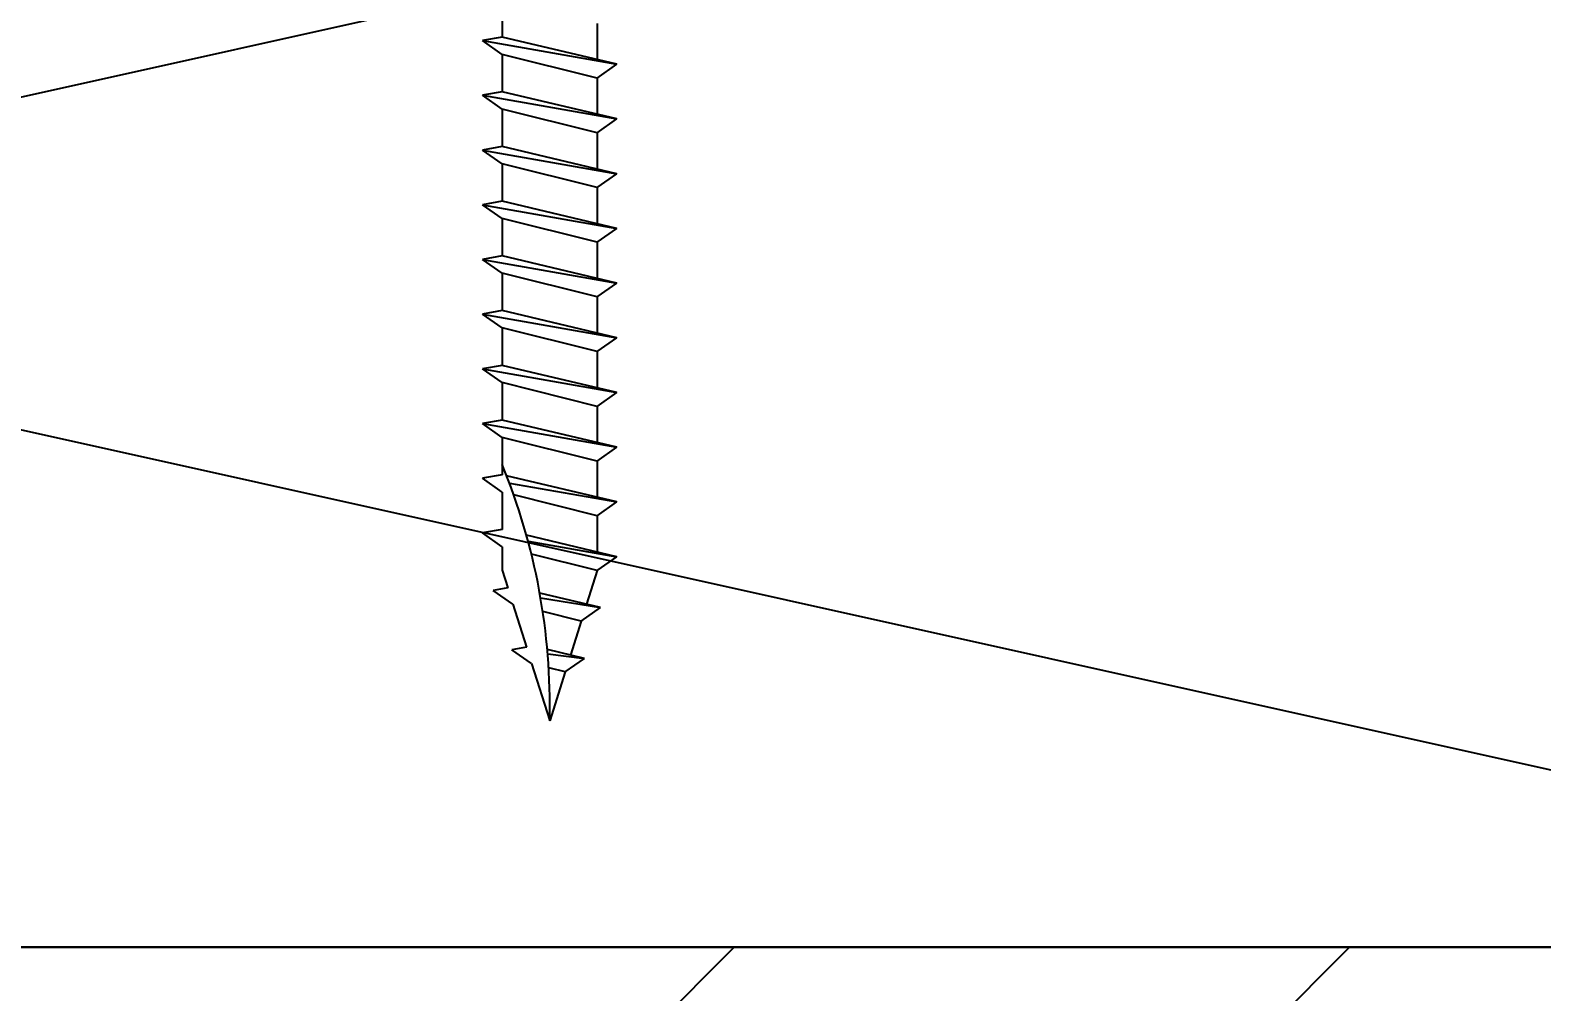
# Model space of a CAD drawing. Header units: inches. Extents: x -2661 to 42767, y -1222 to 9099.
# Drawn here: x 732.144 to 734.908, y 2523.049 to 2524.806 of the extents above; entities that cross this region are included whole.
import ezdxf
from ezdxf import colors
from ezdxf.entities.mleader import LeaderData, LeaderLine
from ezdxf.math import Vec2, Vec3

# ---------------------------------------------------------------- set-up
doc = ezdxf.new("R2010")
doc.units = ezdxf.units.IN
doc.header["$LTSCALE"] = 12
doc.header["$MEASUREMENT"] = 0
for name, color, linetype in [('S-ANNO-NOTE', 4, 'CONTINUOUS'), ('S-SIMPSON', 2, 'CONTINUOUS'), ('S-STEEL', 4, 'CONTINUOUS'), ('S-WOOD', 3, 'CONTINUOUS')]:
    doc.layers.add(name, color=color, linetype=linetype)
doc.layers.add('S-HATCH1', color=1, linetype='CONTINUOUS', transparency=0.5)
doc.styles.add('Arial', font='arial.ttf', dxfattribs={"width": 0.85})

# ---------------------------------------------------------------- blocks, each defined once
blk = doc.blocks.new('W18x106')
at = {"layer": 'S-HATCH1'}
h = blk.add_hatch(dxfattribs=at)
h.set_pattern_fill('STEEL', color=256, scale=18, style=0)
h.set_pattern_definition([(45, (-271.7385, -309.6213), (-1.59099, 1.59099), []), (45, (-271.7385, -308.4963), (-1.59099, 1.59099), [])])
edge = h.paths.add_edge_path()
edge.add_line((5.625, -9.375), (5.625, -8.4375))
edge.add_line((5.625, -8.4375), (1.15625, -8.4375))
edge.add_arc((1.15625, -7.5625), 0.875, 180, 270, ccw=False)
edge.add_line((0.28125, -7.5625), (0.28125, 7.5625))
edge.add_arc((1.15625, 7.5625), 0.875, 90, 180, ccw=False)
edge.add_line((1.15625, 8.4375), (5.625, 8.4375))
edge.add_line((5.625, 8.4375), (5.625, 9.375))
edge.add_line((5.625, 9.375), (-5.625, 9.375))
edge.add_line((-5.625, 9.375), (-5.625, 8.4375))
edge.add_line((-5.625, 8.4375), (-1.15625, 8.4375))
edge.add_arc((-1.15625, 7.5625), 0.875, 0, 90, ccw=False)
edge.add_line((-0.28125, 7.5625), (-0.28125, -7.5625))
edge.add_arc((-1.15625, -7.5625), 0.875, -90, 0, ccw=False)
edge.add_line((-1.15625, -8.4375), (-5.625, -8.4375))
edge.add_line((-5.625, -8.4375), (-5.625, -9.375))
edge.add_line((-5.625, -9.375), (5.625, -9.375))
at = {"layer": 'S-STEEL'}
blk.add_lwpolyline([(5.625, -9.375), (5.625, -8.4375), (1.15625, -8.4375, -0.4142136), (0.28125, -7.5625), (0.28125, 7.5625, -0.4142136), (1.15625, 8.4375), (5.625, 8.4375), (5.625, 9.375), (-5.625, 9.375), (-5.625, 8.4375), (-1.15625, 8.4375, -0.4142136), (-0.28125, 7.5625), (-0.28125, -7.5625, -0.4142136), (-1.15625, -8.4375), (-5.625, -8.4375), (-5.625, -9.375)], format="xyb", close=True, dxfattribs=at)
blk = doc.blocks.new('SIP SCREW_Shorter')
at = {"layer": 'S-SIMPSON', "color": 1}
for p, q in [((-0.087, -11.2679), (-0.087, -11.3363)), ((-0.087, -11.2679), (-0.087, -11.3363)), ((-0.087, -11.2679), (-0.087, -11.3363)), ((-0.087, -11.2679), (-0.087, -11.3363)), ((0.087, -11.3112), (0.087, -11.3775)), ((0.087, -11.3112), (0.087, -11.3775)), ((0.087, -11.3112), (0.087, -11.3775)), ((0.087, -11.3112), (0.087, -11.3775)), ((-0.087, -11.3363), (-0.123, -11.3427)), ((-0.087, -11.3363), (-0.123, -11.3427)), ((-0.087, -11.3363), (-0.123, -11.3427)), ((-0.087, -11.3363), (-0.123, -11.3427)), ((-0.123, -11.3427), (0.123, -11.386)), ((-0.123, -11.3427), (0.123, -11.386)), ((-0.123, -11.3427), (0.123, -11.386)), ((-0.123, -11.3427), (0.123, -11.386)), ((-0.087, -11.3679), (-0.123, -11.3427)), ((-0.087, -11.3679), (-0.123, -11.3427)), ((-0.087, -11.3679), (-0.123, -11.3427)), ((-0.087, -11.3679), (-0.123, -11.3427)), ((0.123, -11.386), (-0.087, -11.3363)), ((0.123, -11.386), (-0.087, -11.3363)), ((0.123, -11.386), (-0.087, -11.3363)), ((0.123, -11.386), (-0.087, -11.3363)), ((-0.087, -11.3679), (-0.087, -11.4363)), ((-0.087, -11.3679), (-0.087, -11.4363)), ((-0.087, -11.3679), (-0.087, -11.4363)), ((-0.087, -11.3679), (-0.087, -11.4363)), ((-0.087, -11.3679), (-0.087, -11.4363)), ((-0.087, -11.3679), (-0.087, -11.4363)), ((0.087, -11.4112), (-0.087, -11.3679)), ((0.087, -11.4112), (-0.087, -11.3679)), ((0.087, -11.4112), (-0.087, -11.3679)), ((0.087, -11.4112), (-0.087, -11.3679)), ((0.087, -11.4112), (0.123, -11.386)), ((0.087, -11.4112), (0.123, -11.386)), ((0.087, -11.4112), (0.123, -11.386)), ((0.087, -11.4112), (0.123, -11.386)), ((0.087, -11.4112), (0.087, -11.4775)), ((0.087, -11.4112), (0.087, -11.4775)), ((0.087, -11.4112), (0.087, -11.4775)), ((0.087, -11.4112), (0.087, -11.4775)), ((0.087, -11.4112), (0.087, -11.4775)), ((0.087, -11.4112), (0.087, -11.4775)), ((-0.087, -11.4363), (-0.123, -11.4427)), ((-0.087, -11.4363), (-0.123, -11.4427)), ((-0.087, -11.4363), (-0.123, -11.4427)), ((-0.087, -11.4363), (-0.123, -11.4427)), ((0.123, -11.486), (-0.087, -11.4363)), ((0.123, -11.486), (-0.087, -11.4363)), ((0.123, -11.486), (-0.087, -11.4363)), ((0.123, -11.486), (-0.087, -11.4363)), ((-0.123, -11.4427), (0.123, -11.486)), ((-0.123, -11.4427), (0.123, -11.486)), ((-0.123, -11.4427), (0.123, -11.486)), ((-0.123, -11.4427), (0.123, -11.486)), ((-0.087, -11.4679), (-0.123, -11.4427)), ((-0.087, -11.4679), (-0.123, -11.4427)), ((-0.087, -11.4679), (-0.123, -11.4427)), ((-0.087, -11.4679), (-0.123, -11.4427)), ((0.087, -11.5112), (-0.087, -11.4679)), ((0.087, -11.5112), (-0.087, -11.4679)), ((0.087, -11.5112), (-0.087, -11.4679)), ((0.087, -11.5112), (-0.087, -11.4679)), ((-0.087, -11.4679), (-0.087, -11.5363)), ((-0.087, -11.4679), (-0.087, -11.5363)), ((-0.087, -11.4679), (-0.087, -11.5363)), ((-0.087, -11.4679), (-0.087, -11.5363)), ((0.087, -11.5112), (0.123, -11.486)), ((0.087, -11.5112), (0.123, -11.486)), ((0.087, -11.5112), (0.123, -11.486)), ((0.087, -11.5112), (0.123, -11.486)), ((0.087, -11.5112), (0.087, -11.5775)), ((0.087, -11.5112), (0.087, -11.5775)), ((0.087, -11.5112), (0.087, -11.5775)), ((0.087, -11.5112), (0.087, -11.5775)), ((-0.087, -11.5363), (-0.123, -11.5427)), ((-0.087, -11.5363), (-0.123, -11.5427)), ((-0.087, -11.5363), (-0.123, -11.5427)), ((-0.087, -11.5363), (-0.123, -11.5427)), ((-0.123, -11.5427), (0.123, -11.586)), ((-0.123, -11.5427), (0.123, -11.586)), ((-0.123, -11.5427), (0.123, -11.586)), ((-0.123, -11.5427), (0.123, -11.586)), ((-0.087, -11.5679), (-0.123, -11.5427)), ((-0.087, -11.5679), (-0.123, -11.5427)), ((-0.087, -11.5679), (-0.123, -11.5427)), ((-0.087, -11.5679), (-0.123, -11.5427)), ((0.123, -11.586), (-0.087, -11.5363)), ((0.123, -11.586), (-0.087, -11.5363)), ((0.123, -11.586), (-0.087, -11.5363)), ((0.123, -11.586), (-0.087, -11.5363)), ((0.087, -11.6112), (-0.087, -11.5679)), ((0.087, -11.6112), (-0.087, -11.5679)), ((0.087, -11.6112), (-0.087, -11.5679)), ((0.087, -11.6112), (-0.087, -11.5679)), ((-0.087, -11.5679), (-0.087, -11.6363)), ((0.087, -11.6112), (0.123, -11.586)), ((0.087, -11.6112), (0.123, -11.586)), ((0.087, -11.6112), (0.123, -11.586)), ((0.087, -11.6112), (0.123, -11.586)), ((0.087, -11.6112), (0.087, -11.6775)), ((-0.087, -11.6363), (-0.123, -11.6427)), ((-0.087, -11.6363), (-0.123, -11.6427)), ((-0.123, -11.6427), (0.123, -11.686)), ((-0.123, -11.6427), (0.123, -11.686)), ((-0.087, -11.6679), (-0.123, -11.6427)), ((-0.087, -11.6679), (-0.123, -11.6427)), ((0.123, -11.686), (-0.087, -11.6363)), ((0.123, -11.686), (-0.087, -11.6363)), ((0.087, -11.7112), (-0.087, -11.6679)), ((0.087, -11.7112), (-0.087, -11.6679)), ((-0.087, -11.6679), (-0.087, -11.7363)), ((-0.087, -11.6679), (-0.087, -11.7363)), ((0.087, -11.7112), (0.123, -11.686)), ((0.087, -11.7112), (0.123, -11.686)), ((0.087, -11.7112), (0.087, -11.7775)), ((0.087, -11.7112), (0.087, -11.7775)), ((-0.087, -11.7363), (-0.123, -11.7427)), ((-0.087, -11.7363), (-0.123, -11.7427)), ((-0.123, -11.7427), (0.123, -11.786)), ((-0.123, -11.7427), (0.123, -11.786)), ((-0.087, -11.7679), (-0.123, -11.7427)), ((-0.087, -11.7679), (-0.123, -11.7427)), ((0.123, -11.786), (-0.087, -11.7363)), ((0.123, -11.786), (-0.087, -11.7363)), ((0.087, -11.8112), (-0.087, -11.7679)), ((0.087, -11.8112), (-0.087, -11.7679)), ((-0.087, -11.7679), (-0.087, -11.8363)), ((0.087, -11.8112), (0.123, -11.786)), ((0.087, -11.8112), (0.123, -11.786)), ((0.087, -11.8112), (0.087, -11.8775)), ((-0.087, -11.8363), (-0.123, -11.8427)), ((-0.087, -11.8679), (-0.123, -11.8427)), ((-0.123, -11.8427), (0.123, -11.886)), ((0.123, -11.886), (-0.087, -11.8363)), ((0.087, -11.9112), (-0.087, -11.8679)), ((-0.087, -11.8679), (-0.087, -11.9363)), ((0.087, -11.9112), (0.123, -11.886)), ((0.087, -11.9112), (0.087, -11.9775)), ((-0.087, -11.9363), (-0.123, -11.9427)), ((0.123, -11.986), (-0.087, -11.9363)), ((-0.123, -11.9427), (0.123, -11.986)), ((-0.087, -11.9679), (-0.123, -11.9427)), ((0.087, -12.0112), (-0.087, -11.9679)), ((-0.087, -11.9679), (-0.087, -12.0363)), ((0.087, -12.0112), (0.123, -11.986)), ((0.087, -12.0112), (0.087, -12.0775)), ((-0.087, -12.0363), (-0.123, -12.0427)), ((-0.087, -12.0679), (-0.123, -12.0427)), ((-0.123, -12.0427), (0.123, -12.086)), ((0.123, -12.086), (-0.087, -12.0363)), ((0.087, -12.1112), (-0.087, -12.0679)), ((-0.087, -12.0679), (-0.087, -12.1363)), ((0.087, -12.1112), (0.123, -12.086)), ((0.087, -12.1112), (0.087, -12.1775)), ((-0.087, -12.1363), (-0.123, -12.1427)), ((-0.087, -12.1679), (-0.123, -12.1427)), ((0.123, -12.186), (-0.0787, -12.1383)), ((-0.0737, -12.1514), (0.123, -12.186)), ((-0.087, -12.1679), (-0.087, -12.2363)), ((0.087, -12.2112), (-0.0658, -12.1732)), ((0.087, -12.2112), (0.123, -12.186)), ((0.087, -12.2112), (0.087, -12.2775)), ((-0.087, -12.2363), (-0.123, -12.2427)), ((-0.087, -12.2679), (-0.123, -12.2427)), ((-0.087, -12.2679), (-0.087, -12.3104)), ((0.1227, -12.286), (-0.0425, -12.2469)), ((-0.0396, -12.2574), (0.1227, -12.286)), ((0.0867, -12.3112), (-0.0334, -12.2812)), ((0.0867, -12.3112), (0.1227, -12.286)), ((-0.087, -12.3104), (-0.0768, -12.3429)), ((0.0867, -12.3112), (0.0673, -12.3728)), ((-0.0768, -12.3429), (-0.1033, -12.3476)), ((-0.0673, -12.3728), (-0.1033, -12.3476)), ((0.0931, -12.379), (-0.0182, -12.3526)), ((-0.0673, -12.3728), (-0.0425, -12.4514)), ((-0.0166, -12.3614), (0.0931, -12.379)), ((0.0575, -12.4039), (0.0931, -12.379)), ((0.0575, -12.4039), (-0.0126, -12.3864)), ((0.0575, -12.4039), (0.038, -12.4659)), ((-0.0425, -12.4514), (-0.0691, -12.4561)), ((-0.0331, -12.4813), (-0.0691, -12.4561)), ((0.0635, -12.4719), (-0.0043, -12.4559)), ((-0.0036, -12.4637), (0.0635, -12.4719)), ((-0.0331, -12.4813), (0, -12.5863)), ((0.0283, -12.4966), (-0.0018, -12.4891)), ((0.0283, -12.4966), (0.0635, -12.4719)), ((0.0283, -12.4966), (0, -12.5863))]:
    blk.add_line(p, q, dxfattribs=at)
blk.add_arc((-1.1585, -12.5589), 1.1588, 358.6436, 22.3853, dxfattribs=at)

msp = doc.modelspace()

# ---------------------------------------------------------------- linework, layer by layer
at = {"layer": 'S-WOOD', "color": 2}
for p, q in [((725.13417, 2525.6299), (736.38417, 2523.1299)), ((736.38417, 2525.6299), (725.13417, 2523.1299))]:
    msp.add_line(p, q, dxfattribs=at)
at = {"layer": 'S-WOOD'}
msp.add_lwpolyline([(725.13417, 2523.1299), (736.38417, 2523.1299), (736.38417, 2525.6299), (725.13417, 2525.6299)], close=True, dxfattribs=at)

# ---------------------------------------------------------------- block references
at = {"layer": 'S-STEEL'}
msp.add_blockref('W18x106', (730.75917, 2513.7549), dxfattribs=at)
at = {"layer": 'S-WOOD'}
msp.add_blockref('SIP SCREW_Shorter', (733.09373, 2536.1299), dxfattribs=at)

# ---------------------------------------------------------------- leaders
at = {"layer": 'S-ANNO-NOTE'}
ml = msp.add_multileader_mtext('Standard', dxfattribs=at)
ml.set_content('\\A1;BEVELED 3x TOP PLATE', color=4, style='Arial')
ml.set_leader_properties(color=2)
ml.build(insert=Vec2(0, 0))
ml.multileader.update_dxf_attribs({"dogleg_length": 0.125, "arrow_head_size": 1.3125, "scale": 12})
ctx = ml.context
ctx.base_point, ctx.scale, ctx.char_height, ctx.arrow_head_size, ctx.landing_gap_size, ctx.plane_origin = Vec3(784.9449, 2523.35026), 12, 1.125, 1.3125, 1.08, Vec3(240.38596, 2724.10885)
ctx.text_align_type = 2
notes = []
notes.append((ctx, [(0, (1, 1, 0), (804.10059, 2523.35026), (-1, 0), 1.5, [(0, [(816.4906, 2531.80873)], 0, [])])]))
ctx.mtext.insert, ctx.mtext.width, ctx.mtext.defined_height, ctx.mtext.alignment, ctx.mtext.flow_direction = Vec3(801.52059, 2523.92274), 18.2926016, 4.37074, 3, 5
for ctx, leaders in notes:
    for number, flags, end, landing, length, lines in leaders:
        leader = LeaderData()
        leader.index, (leader.has_last_leader_line, leader.has_dogleg_vector, leader.attachment_direction) = number, flags
        leader.last_leader_point, leader.dogleg_vector, leader.dogleg_length = Vec3(end), Vec3(landing), length
        for number, points, colour, breaks in lines:
            line = LeaderLine()
            line.index, line.vertices, line.color, line.breaks = number, Vec3.list(points), colors.encode_raw_color(colour), breaks
            leader.lines.append(line)
        ctx.leaders.append(leader)

doc.saveas('drawing.dxf')
